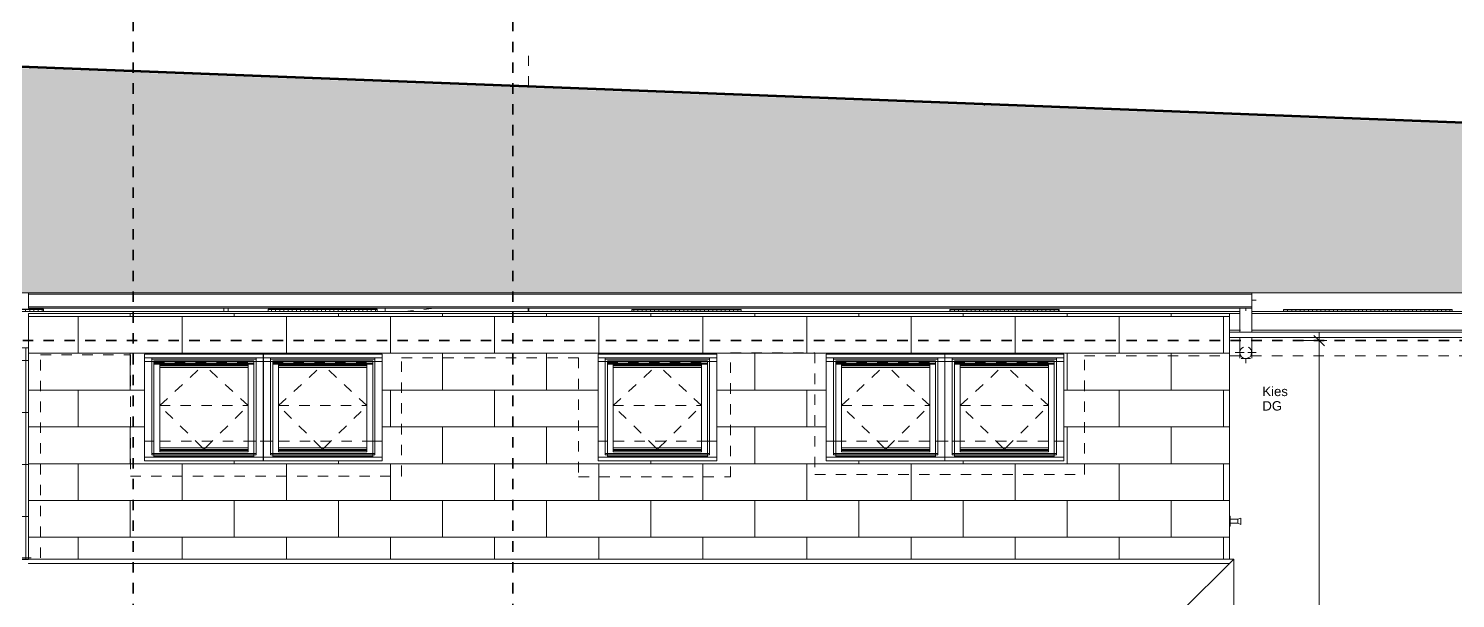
# Model space of a CAD drawing. Header units: metres. Extents: x 3.3 to 48.5, y 58.8 to 100.4.
# Drawn here: x 27.91 to 41.61, y 85.08 to 90.56 of the extents above; entities that cross this region are included whole.
import ezdxf

# ---------------------------------------------------------------- set-up
doc = ezdxf.new("R2010")
doc.units = ezdxf.units.M
for name, pattern in [('Strich Punkt Mittel', [0.015875, 0.00635, -0.004763, 0, -0.004763]), ('Verdeckt', [0.003, 0.002, -0.001]), ('Verdeckt Oben', [0.00225, 0.0015, -0.00075]), ('Verdeckt Unten', [0.005, 0.003, -0.002])]:
    doc.linetypes.add(name, pattern=pattern)
for name, color, linetype, lineweight in [('A-DETL-GENF_', 92, 'Continuous', 13), ('A-FLOR-HRAL', 11, 'Continuous', 5), ('A-ROOF-OTLN', 132, 'Continuous', 5), ('A-ROOF-PATT', 132, 'Continuous', 13), ('A_2D', 7, 'Continuous', 5), ('A_Bemassung-50_', 4, 'Continuous', 9), ('A_Bemassung_', 4, 'Continuous', 9), ('A_Dach', 7, 'Continuous', 13), ('A_Decken', 8, 'Continuous', 13), ('A_Fenster', 7, 'Continuous', 13), ('A_Gelaender', 7, 'Continuous', 13), ('A_Grundstuecksgrenze', 5, 'Continuous', 70), ('A_Raeume', 7, 'Continuous', 13), ('A_Raster_', 1, 'Continuous', 9), ('A_Waende', 7, 'Continuous', 13), ('HT_E-Gesamt', 2, 'Continuous', 13), ('M-EQPM', 50, 'Continuous', 5), ('P-PIPE', 3, 'Continuous', 5), ('P-PIPE-CNTR', 3, 'Continuous', 5), ('Text', 250, 'Continuous', 9)]:
    doc.layers.add(name, color=color, linetype=linetype, lineweight=lineweight)
doc.styles.add('Arial_1', font='arial.ttf', dxfattribs={"height": 0.09})
doc.styles.add('Arial_3', font='arial.ttf', dxfattribs={"height": 0.1})
doc.dimstyles.new('WGA-Bemaßung', dxfattribs={"dimscale": 0.3048, "dimtxt": 0.102026, "dimasz": 0.328084, "dimexe": 0.246063, "dimexo": 0.0625, "dimgap": 0.04101, "dimtad": 1, "dimdec": 1, "dimlfac": 100, "dimrnd": 0.5, "dimdsep": 46, "dimtxsty": 'Arial_3', "dimblk1": 'OBLIQUE', "dimblk2": 'OBLIQUE', "dimsah": 1, "dimcen": 0.09, "dimdle": 0.246063, "dimazin": 2, "dimtfac": 1, "dimtdec": 4, "dimtix": 1, "dimtmove": 0, "dimatfit": 3, "dimfxl": 0.656168, "dimfxlon": 1, "dimtvp": 1, "dimtolj": 1, "dimtzin": 0, "dimarcsym": 2})
pattern_1 = [(270, (0, 0.6096), (0.04, 0), [])]

# ---------------------------------------------------------------- blocks, each defined once
blk = doc.blocks.new('Typ des oberen Holms - Oberer Geländerholm_Innen_-3410094-263_PP_DDS_BT1')
at = {"layer": 'A_Gelaender', "lineweight": 5}
for p, q in [((39.443, 87.638), (42.483, 87.638)), ((42.433, 87.588), (39.443, 87.588))]:
    blk.add_line(p, q, dxfattribs=at)
blk = doc.blocks.new('Typ des oberen Holms - Oberer Geländerholm_Innen_-V4-263_PP_DDS_BT1')
at = {"layer": 'A_Gelaender', "lineweight": 5}
for p, q in [((39.443, 87.638), (42.483, 87.638)), ((39.443, 87.588), (42.433, 87.588))]:
    blk.add_line(p, q, dxfattribs=at)
blk = doc.blocks.new('Fens_Dach_1tlg1 - KF_1140X1400-V7-263_PP_DDS_BT1')
at = {"layer": 'A_Fenster'}
for p, q in [((31.303, 87.429), (30.163, 87.429)), ((30.163, 87.429), (30.163, 86.439)), ((30.163, 87.393), (30.163, 87.429)), ((30.163, 86.403), (30.163, 87.393)), ((30.163, 87.393), (30.233, 87.393)), ((30.233, 87.393), (31.233, 87.393)), ((30.233, 86.474), (30.233, 87.393)), ((30.233, 87.393), (30.233, 87.379)), ((31.233, 87.393), (30.233, 87.393)), ((30.233, 87.379), (30.233, 86.46)), ((30.233, 87.379), (31.233, 87.379)), ((30.253, 86.474), (30.253, 87.365)), ((30.253, 87.365), (31.193, 87.365)), ((30.253, 87.33), (30.253, 87.365)), ((30.253, 86.474), (30.253, 87.365)), ((30.253, 87.365), (30.253, 87.34)), ((31.193, 87.365), (30.253, 87.365)), ((30.253, 87.34), (30.253, 86.474)), ((30.308, 87.34), (30.253, 87.34)), ((31.213, 87.33), (30.253, 87.33)), ((30.253, 87.33), (30.253, 86.474)), ((30.308, 87.326), (30.308, 87.34)), ((31.158, 87.34), (30.308, 87.34)), ((30.308, 87.34), (30.308, 86.527)), ((31.158, 87.34), (30.308, 87.34)), ((30.308, 86.513), (30.308, 87.326)), ((30.308, 87.326), (30.308, 87.316)), ((30.308, 87.326), (31.158, 87.326)), ((30.308, 87.301), (30.308, 87.326)), ((30.308, 87.316), (30.308, 86.503)), ((30.308, 87.316), (31.158, 87.316)), ((31.213, 87.34), (31.158, 87.34)), ((31.158, 87.34), (31.158, 87.326)), ((31.158, 86.527), (31.158, 87.34)), ((31.158, 87.316), (31.158, 87.326)), ((31.158, 87.326), (31.158, 86.513)), ((31.158, 87.326), (31.158, 87.301)), ((31.158, 86.503), (31.158, 87.316)), ((31.193, 87.365), (31.213, 87.365)), ((31.213, 87.365), (31.193, 87.365)), ((31.213, 87.365), (31.213, 86.474)), ((31.213, 87.365), (31.213, 87.33)), ((31.213, 87.365), (31.213, 86.474)), ((31.213, 87.34), (31.213, 87.365)), ((31.213, 86.474), (31.213, 87.34)), ((31.213, 86.474), (31.213, 87.33)), ((31.233, 87.393), (31.303, 87.393)), ((31.233, 87.393), (31.233, 86.474)), ((31.233, 87.379), (31.233, 87.393)), ((31.233, 86.46), (31.233, 87.379)), ((31.303, 86.439), (31.303, 87.429)), ((31.303, 87.429), (31.303, 87.393)), ((31.303, 87.393), (31.303, 86.403)), ((30.308, 86.503), (30.308, 87.301)), ((31.158, 87.301), (30.308, 87.301)), ((31.158, 87.301), (31.158, 86.503)), ((30.308, 86.488), (30.308, 86.527)), ((30.308, 86.527), (31.158, 86.527)), ((30.308, 86.503), (30.308, 86.513)), ((31.158, 86.513), (30.308, 86.513)), ((30.308, 86.503), (31.158, 86.503)), ((30.308, 86.488), (30.308, 86.503)), ((31.158, 86.488), (30.308, 86.488)), ((31.158, 86.488), (31.158, 86.527)), ((31.158, 86.513), (31.158, 86.503)), ((31.158, 86.503), (31.158, 86.488)), ((30.163, 86.439), (31.303, 86.439)), ((30.163, 86.403), (30.163, 86.439)), ((31.303, 86.403), (30.163, 86.403)), ((31.233, 86.474), (30.233, 86.474)), ((30.233, 86.474), (30.233, 86.46)), ((30.233, 86.46), (31.233, 86.46)), ((31.213, 86.474), (30.253, 86.474)), ((30.253, 86.474), (30.253, 86.46)), ((30.253, 86.46), (30.253, 86.474)), ((31.213, 86.474), (30.253, 86.474)), ((30.253, 86.474), (30.253, 86.46)), ((30.253, 86.474), (30.253, 86.46)), ((30.253, 86.46), (30.253, 86.449)), ((30.253, 86.439), (30.253, 86.46)), ((30.253, 86.46), (30.253, 86.449)), ((30.253, 86.46), (30.253, 86.449)), ((30.253, 86.449), (30.253, 86.439)), ((30.253, 86.449), (31.213, 86.449)), ((30.253, 86.439), (31.213, 86.439)), ((31.213, 86.46), (31.213, 86.474)), ((31.213, 86.46), (31.213, 86.474)), ((31.213, 86.474), (31.213, 86.46)), ((31.213, 86.46), (31.213, 86.474)), ((31.213, 86.449), (31.213, 86.46)), ((31.213, 86.439), (31.213, 86.46)), ((31.213, 86.46), (31.213, 86.449)), ((31.213, 86.449), (31.213, 86.46)), ((31.213, 86.439), (31.213, 86.449)), ((31.233, 86.474), (31.233, 86.46)), ((31.303, 86.403), (31.303, 86.439))]:
    blk.add_line(p, q, dxfattribs=at)
at = {"layer": 'A_Fenster', "linetype": 'Verdeckt', "lineweight": 5}
for p, q in [((30.253, 86.474), (30.253, 87.352)), ((30.253, 87.352), (31.213, 87.352)), ((30.308, 86.933), (30.733, 87.326)), ((31.158, 86.933), (30.733, 87.326)), ((31.213, 87.352), (31.213, 86.474)), ((30.308, 86.933), (31.158, 86.933)), ((30.718, 86.527), (30.308, 86.933)), ((30.747, 86.527), (31.158, 86.933)), ((30.733, 86.513), (30.718, 86.527)), ((30.733, 86.513), (30.747, 86.527)), ((30.253, 86.461), (30.253, 86.474)), ((31.213, 86.461), (30.253, 86.461)), ((31.213, 86.474), (31.213, 86.461))]:
    blk.add_line(p, q, dxfattribs=at)
blk = doc.blocks.new('Fens_Dach_1tlg1 - KF_1140X1400-V8-263_PP_DDS_BT1')
at = {"layer": 'A_Fenster'}
for p, q in [((37.85, 87.429), (36.71, 87.429)), ((36.71, 87.429), (36.71, 86.439)), ((36.71, 87.393), (36.71, 87.429)), ((36.71, 86.403), (36.71, 87.393)), ((36.71, 87.393), (36.78, 87.393)), ((36.78, 87.393), (37.78, 87.393)), ((36.78, 86.474), (36.78, 87.393)), ((36.78, 87.393), (36.78, 87.379)), ((37.78, 87.393), (36.78, 87.393)), ((36.78, 87.379), (36.78, 86.46)), ((36.78, 87.379), (37.78, 87.379)), ((36.8, 86.474), (36.8, 87.365)), ((36.8, 87.365), (37.76, 87.365)), ((36.8, 87.33), (36.8, 87.365)), ((36.8, 86.474), (36.8, 87.365)), ((36.8, 87.365), (36.8, 87.34)), ((37.76, 87.365), (36.8, 87.365)), ((36.8, 87.34), (36.8, 86.474)), ((36.855, 87.34), (36.8, 87.34)), ((37.76, 87.33), (36.8, 87.33)), ((36.8, 87.33), (36.8, 86.474)), ((36.855, 87.326), (36.855, 87.34)), ((37.705, 87.34), (36.855, 87.34)), ((36.855, 87.34), (36.855, 86.527)), ((37.705, 87.34), (36.855, 87.34)), ((36.855, 86.513), (36.855, 87.326)), ((36.855, 87.326), (36.855, 87.316)), ((36.855, 87.326), (37.705, 87.326)), ((36.855, 87.301), (36.855, 87.326)), ((36.855, 87.316), (36.855, 86.503)), ((36.855, 87.316), (37.705, 87.316)), ((37.76, 87.34), (37.705, 87.34)), ((37.705, 87.34), (37.705, 87.326)), ((37.705, 86.527), (37.705, 87.34)), ((37.705, 87.316), (37.705, 87.326)), ((37.705, 87.326), (37.705, 86.513)), ((37.705, 87.326), (37.705, 87.301)), ((37.705, 86.503), (37.705, 87.316)), ((37.76, 87.365), (37.76, 86.474)), ((37.76, 87.365), (37.76, 87.33)), ((37.76, 87.365), (37.76, 86.474)), ((37.76, 87.34), (37.76, 87.365)), ((37.76, 86.474), (37.76, 87.34)), ((37.76, 86.474), (37.76, 87.33)), ((37.78, 87.393), (37.85, 87.393)), ((37.78, 87.393), (37.78, 86.474)), ((37.78, 87.379), (37.78, 87.393)), ((37.78, 86.46), (37.78, 87.379)), ((37.85, 86.439), (37.85, 87.429)), ((37.85, 87.429), (37.85, 87.393)), ((37.85, 87.393), (37.85, 86.403)), ((36.855, 86.503), (36.855, 87.301)), ((37.705, 87.301), (36.855, 87.301)), ((37.705, 87.301), (37.705, 86.503)), ((36.855, 86.488), (36.855, 86.527)), ((36.855, 86.527), (37.705, 86.527)), ((36.855, 86.503), (36.855, 86.513)), ((37.705, 86.513), (36.855, 86.513)), ((36.855, 86.503), (37.705, 86.503)), ((36.855, 86.488), (36.855, 86.503)), ((37.705, 86.488), (36.855, 86.488)), ((37.705, 86.488), (37.705, 86.527)), ((37.705, 86.513), (37.705, 86.503)), ((37.705, 86.503), (37.705, 86.488)), ((36.71, 86.439), (37.85, 86.439)), ((36.71, 86.403), (36.71, 86.439)), ((37.85, 86.403), (36.71, 86.403)), ((37.78, 86.474), (36.78, 86.474)), ((36.78, 86.474), (36.78, 86.46)), ((36.78, 86.46), (37.78, 86.46)), ((37.76, 86.474), (36.8, 86.474)), ((36.8, 86.474), (36.8, 86.46)), ((36.8, 86.46), (36.8, 86.474)), ((37.76, 86.474), (36.8, 86.474)), ((36.8, 86.474), (36.8, 86.46)), ((36.8, 86.474), (36.8, 86.46)), ((36.8, 86.46), (36.8, 86.449)), ((36.8, 86.439), (36.8, 86.46)), ((36.8, 86.46), (36.8, 86.449)), ((36.8, 86.46), (36.8, 86.449)), ((36.8, 86.449), (36.8, 86.439)), ((36.8, 86.449), (37.76, 86.449)), ((36.8, 86.439), (37.76, 86.439)), ((37.76, 86.46), (37.76, 86.474)), ((37.76, 86.46), (37.76, 86.474)), ((37.76, 86.474), (37.76, 86.46)), ((37.76, 86.46), (37.76, 86.474)), ((37.76, 86.449), (37.76, 86.46)), ((37.76, 86.439), (37.76, 86.46)), ((37.76, 86.46), (37.76, 86.449)), ((37.76, 86.449), (37.76, 86.46)), ((37.76, 86.439), (37.76, 86.449)), ((37.78, 86.474), (37.78, 86.46)), ((37.85, 86.403), (37.85, 86.439))]:
    blk.add_line(p, q, dxfattribs=at)
at = {"layer": 'A_Fenster', "linetype": 'Verdeckt', "lineweight": 5}
for p, q in [((36.8, 86.474), (36.8, 87.352)), ((36.8, 87.352), (37.76, 87.352)), ((36.855, 86.933), (37.28, 87.326)), ((37.705, 86.933), (37.28, 87.326)), ((37.76, 87.352), (37.76, 86.474)), ((36.855, 86.933), (37.705, 86.933)), ((37.266, 86.527), (36.855, 86.933)), ((37.295, 86.527), (37.705, 86.933)), ((37.28, 86.513), (37.266, 86.527)), ((37.28, 86.513), (37.295, 86.527)), ((36.8, 86.461), (36.8, 86.474)), ((37.76, 86.461), (36.8, 86.461)), ((37.76, 86.474), (37.76, 86.461))]:
    blk.add_line(p, q, dxfattribs=at)
blk = doc.blocks.new('Fens_Dach_1tlg1 - KF_1140X1400-V12-263_PP_DDS_BT1')
at = {"layer": 'A_Fenster'}
for p, q in [((13.305, 87.429), (12.165, 87.429)), ((12.165, 87.429), (12.165, 86.439)), ((12.165, 87.393), (12.165, 87.429)), ((12.165, 86.403), (12.165, 87.393)), ((12.165, 87.393), (12.235, 87.393)), ((12.235, 87.393), (13.235, 87.393)), ((12.235, 86.474), (12.235, 87.393)), ((12.235, 87.393), (12.235, 87.379)), ((13.235, 87.393), (12.235, 87.393)), ((12.235, 87.379), (12.235, 86.46)), ((12.235, 87.379), (13.235, 87.379)), ((12.255, 86.474), (12.255, 87.365)), ((12.255, 87.365), (13.215, 87.365)), ((12.255, 87.33), (12.255, 87.365)), ((12.255, 86.474), (12.255, 87.365)), ((12.255, 87.365), (12.255, 87.34)), ((13.215, 87.365), (12.255, 87.365)), ((12.255, 87.34), (12.255, 86.474)), ((12.31, 87.34), (12.255, 87.34)), ((13.215, 87.33), (12.255, 87.33)), ((12.255, 87.33), (12.255, 86.474)), ((12.31, 87.326), (12.31, 87.34)), ((13.16, 87.34), (12.31, 87.34)), ((12.31, 87.34), (12.31, 86.527)), ((13.16, 87.34), (12.31, 87.34)), ((12.31, 86.513), (12.31, 87.326)), ((12.31, 87.326), (12.31, 87.316)), ((12.31, 87.326), (13.16, 87.326)), ((12.31, 87.301), (12.31, 87.326)), ((12.31, 87.316), (12.31, 86.503)), ((12.31, 87.316), (13.16, 87.316)), ((13.215, 87.34), (13.16, 87.34)), ((13.16, 87.34), (13.16, 87.326)), ((13.16, 86.527), (13.16, 87.34)), ((13.16, 87.316), (13.16, 87.326)), ((13.16, 87.326), (13.16, 86.513)), ((13.16, 87.326), (13.16, 87.301)), ((13.16, 86.503), (13.16, 87.316)), ((13.215, 87.365), (13.215, 86.474)), ((13.215, 87.365), (13.215, 87.33)), ((13.215, 87.365), (13.215, 86.474)), ((13.215, 87.34), (13.215, 87.365)), ((13.215, 86.474), (13.215, 87.34)), ((13.215, 86.474), (13.215, 87.33)), ((13.235, 87.393), (13.305, 87.393)), ((13.235, 87.393), (13.235, 86.474)), ((13.235, 87.379), (13.235, 87.393)), ((13.235, 86.46), (13.235, 87.379)), ((13.305, 86.439), (13.305, 87.429)), ((13.305, 87.429), (13.305, 87.393)), ((13.305, 87.393), (13.305, 86.403)), ((12.31, 86.503), (12.31, 87.301)), ((13.16, 87.301), (12.31, 87.301)), ((13.16, 87.301), (13.16, 86.503)), ((12.31, 86.488), (12.31, 86.527)), ((12.31, 86.527), (13.16, 86.527)), ((12.31, 86.503), (12.31, 86.513)), ((13.16, 86.513), (12.31, 86.513)), ((12.31, 86.503), (13.16, 86.503)), ((12.31, 86.488), (12.31, 86.503)), ((13.16, 86.488), (12.31, 86.488)), ((13.16, 86.488), (13.16, 86.527)), ((13.16, 86.513), (13.16, 86.503)), ((13.16, 86.503), (13.16, 86.488)), ((12.165, 86.439), (13.305, 86.439)), ((12.165, 86.403), (12.165, 86.439)), ((13.305, 86.403), (12.165, 86.403)), ((13.235, 86.474), (12.235, 86.474)), ((12.235, 86.474), (12.235, 86.46)), ((12.235, 86.46), (13.235, 86.46)), ((13.215, 86.474), (12.255, 86.474)), ((12.255, 86.474), (12.255, 86.46)), ((12.255, 86.46), (12.255, 86.474)), ((13.215, 86.474), (12.255, 86.474)), ((12.255, 86.474), (12.255, 86.46)), ((12.255, 86.474), (12.255, 86.46)), ((12.255, 86.46), (12.255, 86.449)), ((12.255, 86.439), (12.255, 86.46)), ((12.255, 86.46), (12.255, 86.449)), ((12.255, 86.46), (12.255, 86.449)), ((12.255, 86.449), (12.255, 86.439)), ((12.255, 86.449), (13.215, 86.449)), ((12.255, 86.439), (13.215, 86.439)), ((13.215, 86.46), (13.215, 86.474)), ((13.215, 86.46), (13.215, 86.474)), ((13.215, 86.474), (13.215, 86.46)), ((13.215, 86.46), (13.215, 86.474)), ((13.215, 86.449), (13.215, 86.46)), ((13.215, 86.439), (13.215, 86.46)), ((13.215, 86.46), (13.215, 86.449)), ((13.215, 86.449), (13.215, 86.46)), ((13.215, 86.439), (13.215, 86.449)), ((13.235, 86.474), (13.235, 86.46)), ((13.305, 86.403), (13.305, 86.439))]:
    blk.add_line(p, q, dxfattribs=at)
at = {"layer": 'A_Fenster', "linetype": 'Verdeckt', "lineweight": 5}
for p, q in [((12.255, 86.474), (12.255, 87.352)), ((12.255, 87.352), (13.215, 87.352)), ((12.31, 86.933), (12.735, 87.326)), ((13.16, 86.933), (12.735, 87.326)), ((13.215, 87.352), (13.215, 86.474)), ((12.31, 86.933), (13.16, 86.933)), ((12.721, 86.527), (12.31, 86.933)), ((12.75, 86.527), (13.16, 86.933)), ((12.735, 86.513), (12.721, 86.527)), ((12.735, 86.513), (12.75, 86.527)), ((12.255, 86.461), (12.255, 86.474)), ((13.215, 86.461), (12.255, 86.461)), ((13.215, 86.474), (13.215, 86.461))]:
    blk.add_line(p, q, dxfattribs=at)
blk = doc.blocks.new('Fens_Dach_1tlg1 - KF_1140X1400-V13-263_PP_DDS_BT1')
at = {"layer": 'A_Fenster'}
for p, q in [((36.71, 87.429), (35.57, 87.429)), ((35.57, 87.429), (35.57, 86.439)), ((35.57, 87.393), (35.57, 87.429)), ((35.57, 86.403), (35.57, 87.393)), ((35.57, 87.393), (35.64, 87.393)), ((35.64, 87.393), (36.64, 87.393)), ((35.64, 86.474), (35.64, 87.393)), ((35.64, 87.393), (35.64, 87.379)), ((36.64, 87.393), (35.64, 87.393)), ((35.64, 87.379), (35.64, 86.46)), ((35.64, 87.379), (36.64, 87.379)), ((35.66, 86.474), (35.66, 87.365)), ((35.66, 87.365), (36.62, 87.365)), ((35.66, 87.33), (35.66, 87.365)), ((35.66, 86.474), (35.66, 87.365)), ((35.66, 87.365), (35.66, 87.34)), ((36.62, 87.365), (35.66, 87.365)), ((35.66, 87.34), (35.66, 86.474)), ((35.715, 87.34), (35.66, 87.34)), ((36.62, 87.33), (35.66, 87.33)), ((35.66, 87.33), (35.66, 86.474)), ((35.715, 87.326), (35.715, 87.34)), ((36.565, 87.34), (35.715, 87.34)), ((35.715, 87.34), (35.715, 86.527)), ((36.565, 87.34), (35.715, 87.34)), ((35.715, 86.513), (35.715, 87.326)), ((35.715, 87.326), (35.715, 87.316)), ((35.715, 87.326), (36.565, 87.326)), ((35.715, 87.301), (35.715, 87.326)), ((35.715, 87.316), (35.715, 86.503)), ((35.715, 87.316), (36.565, 87.316)), ((36.62, 87.34), (36.565, 87.34)), ((36.565, 87.34), (36.565, 87.326)), ((36.565, 86.527), (36.565, 87.34)), ((36.565, 87.316), (36.565, 87.326)), ((36.565, 87.326), (36.565, 86.513)), ((36.565, 87.326), (36.565, 87.301)), ((36.565, 86.503), (36.565, 87.316)), ((36.62, 87.365), (36.62, 86.474)), ((36.62, 87.365), (36.62, 87.33)), ((36.62, 87.365), (36.62, 86.474)), ((36.62, 87.34), (36.62, 87.365)), ((36.62, 86.474), (36.62, 87.34)), ((36.62, 86.474), (36.62, 87.33)), ((36.64, 87.393), (36.71, 87.393)), ((36.64, 87.393), (36.64, 86.474)), ((36.64, 87.379), (36.64, 87.393)), ((36.64, 86.46), (36.64, 87.379)), ((36.71, 86.439), (36.71, 87.429)), ((36.71, 87.429), (36.71, 87.393)), ((36.71, 87.393), (36.71, 86.403)), ((35.715, 86.503), (35.715, 87.301)), ((36.565, 87.301), (35.715, 87.301)), ((36.565, 87.301), (36.565, 86.503)), ((35.715, 86.488), (35.715, 86.527)), ((35.715, 86.527), (36.565, 86.527)), ((35.715, 86.503), (35.715, 86.513)), ((36.565, 86.513), (35.715, 86.513)), ((35.715, 86.503), (36.565, 86.503)), ((35.715, 86.488), (35.715, 86.503)), ((36.565, 86.488), (35.715, 86.488)), ((36.565, 86.488), (36.565, 86.527)), ((36.565, 86.513), (36.565, 86.503)), ((36.565, 86.503), (36.565, 86.488)), ((35.57, 86.439), (36.71, 86.439)), ((35.57, 86.403), (35.57, 86.439)), ((36.71, 86.403), (35.57, 86.403)), ((36.64, 86.474), (35.64, 86.474)), ((35.64, 86.474), (35.64, 86.46)), ((35.64, 86.46), (36.64, 86.46)), ((36.62, 86.474), (35.66, 86.474)), ((35.66, 86.474), (35.66, 86.46)), ((35.66, 86.46), (35.66, 86.474)), ((36.62, 86.474), (35.66, 86.474)), ((35.66, 86.474), (35.66, 86.46)), ((35.66, 86.474), (35.66, 86.46)), ((35.66, 86.46), (35.66, 86.449)), ((35.66, 86.439), (35.66, 86.46)), ((35.66, 86.46), (35.66, 86.449)), ((35.66, 86.46), (35.66, 86.449)), ((35.66, 86.449), (35.66, 86.439)), ((35.66, 86.449), (36.62, 86.449)), ((35.66, 86.439), (36.62, 86.439)), ((36.62, 86.46), (36.62, 86.474)), ((36.62, 86.46), (36.62, 86.474)), ((36.62, 86.474), (36.62, 86.46)), ((36.62, 86.46), (36.62, 86.474)), ((36.62, 86.449), (36.62, 86.46)), ((36.62, 86.439), (36.62, 86.46)), ((36.62, 86.46), (36.62, 86.449)), ((36.62, 86.449), (36.62, 86.46)), ((36.62, 86.439), (36.62, 86.449)), ((36.64, 86.474), (36.64, 86.46)), ((36.71, 86.403), (36.71, 86.439))]:
    blk.add_line(p, q, dxfattribs=at)
at = {"layer": 'A_Fenster', "linetype": 'Verdeckt', "lineweight": 5}
for p, q in [((35.66, 86.474), (35.66, 87.352)), ((35.66, 87.352), (36.62, 87.352)), ((35.715, 86.933), (36.14, 87.326)), ((36.565, 86.933), (36.14, 87.326)), ((36.62, 87.352), (36.62, 86.474)), ((35.715, 86.933), (36.565, 86.933)), ((36.126, 86.527), (35.715, 86.933)), ((36.155, 86.527), (36.565, 86.933)), ((36.14, 86.513), (36.126, 86.527)), ((36.14, 86.513), (36.155, 86.527)), ((35.66, 86.461), (35.66, 86.474)), ((36.62, 86.461), (35.66, 86.461)), ((36.62, 86.474), (36.62, 86.461))]:
    blk.add_line(p, q, dxfattribs=at)
blk = doc.blocks.new('Fens_1tlg_OL - DF_OL_DK_1120x2400-10146496-263_PP_DDS_BT1')
at = {"layer": 'A_Fenster', "linetype": 'Verdeckt Oben', "lineweight": 5}
blk.add_line((-0.525, 0.26), (0.525, 0.26), dxfattribs=at)
blk = doc.blocks.new('Fens_1tlg_OL - DF_OL_DK_1120x2400-10146559-263_PP_DDS_BT1')
at = {"layer": 'A_Fenster', "linetype": 'Verdeckt Oben', "lineweight": 5}
blk.add_line((-0.525, -0.26), (0.525, -0.26), dxfattribs=at)
blk = doc.blocks.new('Basiswand _ Attika_BLE_0340_0100 - ___-7444921-263_PP_DDS_BT1')
at = {"layer": 'A_Waende'}
for p, q in [((38.963, 84.938), (39.483, 85.458)), ((39.483, 85.458), (39.483, 73.698)), ((38.963, 84.938), (38.963, 78.425)), ((38.963, 77.975), (38.963, 74.218)), ((39.483, 73.698), (38.963, 74.218))]:
    blk.add_line(p, q, dxfattribs=at)
blk = doc.blocks.new('Basiswand _ Attika_BLE_0340_0100 - ___-7444952-263_PP_DDS_BT1')
at = {"layer": 'A_Waende'}
for p, q in [((10.843, 85.458), (39.483, 85.458)), ((39.483, 85.458), (38.963, 84.938))]:
    blk.add_line(p, q, dxfattribs=at)
blk = doc.blocks.new('HLS_Rigol - 20x8cm-V20-263_PP_DDS_BT1')
at = {"layer": 'M-EQPM'}
h = blk.add_hatch(dxfattribs=at)
h.set_pattern_fill('FP_22', color=256, style=0, pattern_type=2)
h.set_pattern_definition(pattern_1)
h.paths.add_polyline_path([(0, 0.077), (1.05, 0.077), (1.05, 0.095), (0, 0.095)])
for p, q in [((0, 0.097), (0, 0.1)), ((0, 0.1), (1.05, 0.1)), ((0, 0.1), (1.05, 0.1)), ((0, 0.095), (0, 0.097)), ((0, 0.097), (1.05, 0.097)), ((0, 0.077), (0, 0.095)), ((0, 0.095), (1.05, 0.095)), ((1.05, 0.1), (1.05, 0.097)), ((1.05, 0.097), (1.05, 0.095)), ((1.05, 0.095), (1.05, 0.077))]:
    blk.add_line(p, q, dxfattribs=at)
blk = doc.blocks.new('HLS_Rigol - 20x8cm-V28-263_PP_DDS_BT1')
at = {"layer": 'M-EQPM'}
h = blk.add_hatch(dxfattribs=at)
h.set_pattern_fill('FP_22', color=256, style=0, pattern_type=2)
h.set_pattern_definition(pattern_1)
h.paths.add_polyline_path([(0.672, 0.08), (1.05, 0.08), (1.05, 0.095), (0, 0.095), (0, 0.08), (0.318, 0.08)])
for p, q in [((0, 0.097), (0, 0.1)), ((0, 0.1), (1.05, 0.1)), ((0, 0.1), (1.05, 0.1)), ((0, 0.097), (1.05, 0.097)), ((0, 0.08), (0, 0.095)), ((0, 0.095), (1.05, 0.095)), ((1.05, 0.1), (1.05, 0.097)), ((1.05, 0.095), (1.05, 0.08))]:
    blk.add_line(p, q, dxfattribs=at)
blk = doc.blocks.new('HLS_Rigol - 20x8cm-V29-263_PP_DDS_BT1')
at = {"layer": 'M-EQPM'}
h = blk.add_hatch(dxfattribs=at)
h.set_pattern_fill('FP_22', color=256, style=0, pattern_type=2)
h.set_pattern_definition(pattern_1)
h.paths.add_polyline_path([(1.05, 0.08), (1.05, 0.095), (0, 0.095), (0, 0.08), (0.999, 0.08)])
for p, q in [((0, 0.097), (0, 0.1)), ((0, 0.1), (1.05, 0.1)), ((0, 0.1), (1.05, 0.1)), ((0, 0.097), (1.05, 0.097)), ((0, 0.08), (0, 0.095)), ((0, 0.095), (1.05, 0.095)), ((1.05, 0.1), (1.05, 0.097)), ((1.05, 0.095), (1.05, 0.08))]:
    blk.add_line(p, q, dxfattribs=at)
blk = doc.blocks.new('HLS_Rigol - 20x8cm-V30-263_PP_DDS_BT1')
at = {"layer": 'M-EQPM'}
h = blk.add_hatch(dxfattribs=at)
h.set_pattern_fill('FP_22', color=256, style=0, pattern_type=2)
h.set_pattern_definition(pattern_1)
h.paths.add_polyline_path([(0, 0.08), (1.62, 0.08), (1.62, 0.095), (0, 0.095)])
for p, q in [((0, 0.097), (0, 0.1)), ((0, 0.1), (1.62, 0.1)), ((0, 0.1), (1.62, 0.1)), ((0, 0.097), (1.62, 0.097)), ((0, 0.08), (0, 0.095)), ((0, 0.095), (1.62, 0.095)), ((1.62, 0.1), (1.62, 0.097)), ((1.62, 0.095), (1.62, 0.08))]:
    blk.add_line(p, q, dxfattribs=at)
blk = doc.blocks.new('Geländer - Geländer-8550079-263_PP_DDS_BT1')
at = {"layer": 'A_Gelaender', "lineweight": 5}
for p, q in [((32.706, 87.868), (32.706, 87.838)), ((32.714, 87.838), (32.714, 87.868))]:
    blk.add_line(p, q, dxfattribs=at)
blk = doc.blocks.new('Kemperventil - Standard-V32-263_PP_DDS_BT1')
at = {"layer": 'HT_E-Gesamt'}
for p, q in [((0.095, 0.19), (0.105, 0.16)), ((0.125, 0.19), (0.095, 0.19)), ((0.105, 0.16), (0.105, 0.085)), ((0.125, 0.16), (0.105, 0.16)), ((0.155, 0.19), (0.125, 0.19)), ((0.145, 0.16), (0.125, 0.16)), ((0.145, 0.16), (0.155, 0.19)), ((0.145, 0.085), (0.145, 0.16)), ((0.0775, 0.085), (0.0775, 0.08)), ((0.125, 0.085), (0.0775, 0.085)), ((0.1725, 0.085), (0.125, 0.085)), ((0.1725, 0.08), (0.1725, 0.085))]:
    blk.add_line(p, q, dxfattribs=at)
blk = doc.blocks.new('Kemperventil - Standard-10792146-263_PP_DDS_BT1')
at = {"layer": 'HT_E-Gesamt'}
for p, q in [((0.105, 0.13), (0.105, 0.1)), ((0.145, 0.1), (0.145, 0.13))]:
    blk.add_line(p, q, dxfattribs=at)
blk = doc.blocks.new('Family - ___-3180367-263_PP_DDS_BT1')
at = {"layer": 'A_Grundstuecksgrenze'}
blk.add_line((48.515, 89.384), (26.926, 90.223), dxfattribs=at)
blk = doc.blocks.new('DIMBLOCK20-263_PP_DDS_BT1')
at = {"layer": 'A_Bemassung-50_', "lineweight": 35, "transparency": 16777216}
for p, q in [((40.304, 87.558), (40.254, 87.608)), ((40.304, 87.558), (40.354, 87.508)), ((40.304, 80.245), (40.254, 80.295)), ((40.304, 80.245), (40.354, 80.195))]:
    blk.add_line(p, q, dxfattribs=at)
at = {"layer": 'A_Bemassung-50_', "transparency": 16777216}
for p, q in [((40.304, 80.245), (40.304, 87.633)), ((40.304, 87.558), (40.104, 87.558)), ((40.304, 87.558), (40.379, 87.558)), ((40.304, 80.245), (40.104, 80.245)), ((40.304, 80.245), (40.379, 80.245))]:
    blk.add_line(p, q, dxfattribs=at)
at = {"layer": 'A_Bemassung-50_', "color": 0, "transparency": 16777216, "insert": (40.161, 83.728), "char_height": 0.1, "width": 0.41627, "attachment_point": 1, "rotation": 90, "line_spacing_factor": 0.941778, "style": 'Arial_3'}
blk.add_mtext('731,5', dxfattribs=at)
blk = doc.blocks.new('_Oblique')
at = {"color": 0, "linetype": 'ByBlock', "lineweight": -2}
blk.add_line((-0.5, -0.5), (0.5, 0.5), dxfattribs=at)

msp = doc.modelspace()

# ---------------------------------------------------------------- hatches: boundary and pattern name
at = {"layer": 'A-DETL-GENF_'}
h = msp.add_hatch(color=7, dxfattribs=at)
h.paths.add_polyline_path([(34.721, 60.695), (48.5147, 60.9742), (48.5147, 89.3718), (26.922, 90.2112), (3.2658, 93.9965), (3.2658, 60.8843), (3.9728, 60.8797), (34.7182, 60.695)])
h.paths.add_polyline_path([(45.7835, 66.2829), (45.7835, 66.2829), (45.7971, 66.2829)])
h.paths.add_polyline_path([(7.7127, 68.818), (7.6627, 68.818), (7.6627, 82.3889), (5.6628, 82.387), (5.6627, 82.388), (5.6627, 87.528), (7.6427, 87.528), (7.6427, 88.018), (22.2377, 88.018), (22.2377, 88.998), (25.5977, 88.998), (25.5977, 88.018), (42.6827, 88.018), (42.6827, 87.528), (44.6627, 87.528), (44.6627, 82.388), (42.6627, 82.388), (42.6627, 70.798), (42.3177, 70.798), (42.3177, 68.818), (36.1777, 68.818), (36.1777, 70.8006), (28.7649, 70.8006), (28.7649, 70.578), (28.5449, 70.578), (28.5449, 70.8004), (21.6481, 70.7965), (21.6481, 68.818), (15.5127, 68.818), (15.5127, 70.8167), (11.8027, 70.8167), (11.8027, 68.818), (8.9219, 68.818)])
at = {"layer": 'A-DETL-GENF_', "lineweight": 5}
h = msp.add_hatch(dxfattribs=at)
h.set_pattern_fill('FP_23', color=252, style=0, pattern_type=2)
h.set_pattern_definition([(90, (-0.11733, 0.368), (-0.5, 0), []), (180, (-0.11733, 0.368), (-1e-16, -0.5), [])])
h.paths.add_polyline_path([(16.6991, 71.718), (21.6909, 71.718), (21.6909, 73.698), (16.4909, 73.698), (16.4909, 71.718)])
h.paths.add_polyline_path([(34.3744, 71.718), (34.9382, 71.718), (34.9382, 73.698), (29.7382, 73.698), (29.7382, 71.718), (33.6674, 71.718)])
h.paths.add_polyline_path([(10.3359, 78.667), (10.8427, 78.667), (10.8427, 83.868), (8.8827, 83.868), (8.8827, 78.667), (9.5279, 78.667)])
h.paths.add_polyline_path([(39.4827, 79.143), (41.4427, 79.143), (41.4427, 84.3537), (39.4827, 84.3537), (39.4827, 79.318)])
h.paths.add_polyline_path([(22.5319, 85.456), (27.9077, 85.456), (27.9077, 87.488), (22.4177, 87.488), (22.4177, 85.456)])
h.paths.add_polyline_path([(22.4377, 86.888), (22.4377, 87.088), (22.6377, 87.088), (22.4627, 87.063), (22.4422, 86.9194)])
at = {"layer": 'A-ROOF-PATT', "lineweight": 5}
h = msp.add_hatch(dxfattribs=at)
h.set_pattern_fill('FP_20', color=256, style=0, pattern_type=2)
h.set_pattern_definition([(180, (16.883, 43.595), (-1, -0.70711), [1, 0]), (180, (16.883, 43.241), (-1, -0.70711), [1, 0]), (270, (16.383, 43.948), (1, -0.70711), [0.35355, -0.35355]), (270, (15.883, 43.595), (1, -0.70711), [0.35355, -0.35355])])
h.paths.add_polyline_path([(39.4427, 85.418), (39.4427, 85.4208), (27.9077, 85.4208), (27.9077, 85.418), (39.3235, 85.418)])
h.paths.add_polyline_path([(31.5463, 85.458), (39.4427, 85.458), (39.4427, 87.818), (27.9077, 87.818), (27.9077, 85.458), (31.4836, 85.458)])
h.paths.add_polyline_path([(37.8502, 86.4034), (35.5702, 86.4034), (35.5702, 87.4287), (37.8502, 87.4287), (37.8502, 86.4388)])
h.paths.add_polyline_path([(31.3027, 86.4034), (29.0227, 86.4034), (29.0227, 87.4287), (31.3027, 87.4287), (31.3027, 86.4388)])
h.paths.add_polyline_path([(33.411, 86.4034), (33.3777, 86.4034), (33.3777, 87.4287), (34.5177, 87.4287), (34.5177, 86.4034), (33.6674, 86.4034)])

# ---------------------------------------------------------------- linework, layer by layer
at = {"layer": 'A-ROOF-OTLN'}
for p, q in [((27.9077, 87.868), (27.9077, 88.018)), ((27.9077, 88.003), (39.6577, 88.003)), ((39.6577, 88.018), (39.6577, 87.868)), ((27.9077, 87.883), (39.6577, 87.883)), ((27.9077, 87.868), (39.6577, 87.868))]:
    msp.add_line(p, q, dxfattribs=at)
at = {"layer": 'A_2D'}
msp.add_line((25.5977, 88.018), (42.6827, 88.018), dxfattribs=at)
at = {"layer": 'A_2D', "lineweight": 13}
for p, q in [((27.9077, 87.488), (22.4177, 87.488)), ((27.9077, 85.456), (27.9077, 87.488)), ((22.4177, 85.456), (27.9077, 85.456))]:
    msp.add_line(p, q, dxfattribs=at)
at = {"layer": 'A_2D', "linetype": 'Verdeckt', "lineweight": 13}
for p, q in [((34.6513, 86.2481), (34.6513, 87.4406)), ((34.6513, 87.4406), (35.4613, 87.4406)), ((35.4613, 87.4406), (35.4613, 86.2731)), ((28.0238, 85.4718), (28.0238, 87.4218)), ((28.0238, 87.4218), (28.8863, 87.4218)), ((28.8863, 87.4218), (28.8863, 86.2568)), ((31.4913, 86.2568), (31.4913, 87.3918)), ((31.4913, 87.3918), (33.1913, 87.3918)), ((33.1913, 87.3918), (33.1913, 86.2481)), ((38.0501, 86.2731), (38.0501, 87.4118)), ((38.0501, 87.4118), (42.2913, 87.4118)), ((28.8863, 86.2568), (31.4913, 86.2568)), ((33.1913, 86.2481), (34.6513, 86.2481)), ((35.4613, 86.2731), (38.0501, 86.2731)), ((22.2326, 85.4718), (28.0238, 85.4718))]:
    msp.add_line(p, q, dxfattribs=at)
at = {"layer": 'A_Dach'}
for p, q in [((39.4427, 87.818), (27.9077, 87.818)), ((27.9077, 87.818), (27.9077, 85.458)), ((39.4427, 85.458), (39.4427, 87.818)), ((29.0227, 86.4034), (29.0227, 87.3934)), ((29.0227, 87.3934), (31.3027, 87.3934)), ((29.0227, 87.358), (31.3027, 87.358)), ((31.3027, 87.3934), (31.3027, 86.4034)), ((33.3777, 87.3934), (34.5177, 87.3934)), ((33.3777, 86.4034), (33.3777, 87.3934)), ((33.3777, 87.358), (34.5177, 87.358)), ((34.5177, 87.3934), (34.5177, 86.4034)), ((35.5702, 86.4034), (35.5702, 87.3934)), ((35.5702, 87.3934), (37.8502, 87.3934)), ((35.5702, 87.358), (37.8502, 87.358)), ((37.8502, 87.3934), (37.8502, 86.4034)), ((31.3027, 86.4034), (29.0227, 86.4034)), ((34.5177, 86.4034), (33.3777, 86.4034)), ((37.8502, 86.4034), (35.5702, 86.4034)), ((27.9077, 85.4208), (27.9077, 85.418)), ((27.9077, 85.418), (39.4427, 85.418)), ((39.4427, 85.418), (39.4427, 85.4208))]:
    msp.add_line(p, q, dxfattribs=at)
at = {"layer": 'A_Decken'}
for p, q in [((42.2027, 89.6295), (26.926, 90.2231)), ((31.3327, 87.838), (31.3327, 87.868)), ((33.7027, 87.855), (33.7027, 87.853)), ((34.7527, 87.853), (34.7527, 87.855)), ((36.7552, 87.855), (36.7552, 87.853)), ((37.8052, 87.853), (37.8052, 87.855)), ((39.9602, 87.855), (39.9602, 87.853)), ((41.5802, 87.853), (41.5802, 87.855)), ((39.4427, 87.658), (39.5481, 87.658)), ((39.6529, 87.658), (42.5027, 87.658))]:
    msp.add_line(p, q, dxfattribs=at)
at = {"layer": 'A_Decken', "linetype": 'Verdeckt Unten'}
msp.add_line((31.803, 87.868), (31.5208, 87.838), dxfattribs=at)
at = {"layer": 'A_Raeume', "color": 8, "linetype": 'Verdeckt'}
for p, q in [((32.7102, 89.9982), (32.7102, 90.2934)), ((31.3327, 87.868), (31.3327, 87.838)), ((29.0927, 86.5927), (29.0227, 86.5927)), ((29.1127, 86.5927), (29.0927, 86.5927)), ((30.0727, 86.5927), (29.1127, 86.5927)), ((30.0927, 86.5927), (30.0727, 86.5927)), ((30.2327, 86.5927), (30.0927, 86.5927)), ((30.2527, 86.5927), (30.2327, 86.5927)), ((31.2127, 86.5927), (30.2527, 86.5927)), ((31.2327, 86.5927), (31.2127, 86.5927)), ((31.3027, 86.5927), (31.2327, 86.5927)), ((33.4477, 86.5927), (33.3777, 86.5927)), ((33.4677, 86.5927), (33.4477, 86.5927)), ((34.4277, 86.5927), (33.4677, 86.5927)), ((34.4477, 86.5927), (34.4277, 86.5927)), ((34.5177, 86.5927), (34.4477, 86.5927)), ((35.5702, 86.5927), (35.6402, 86.5927)), ((35.6402, 86.5927), (35.6602, 86.5927)), ((35.6602, 86.5927), (36.6202, 86.5927)), ((36.6202, 86.5927), (36.6402, 86.5927)), ((36.6402, 86.5927), (36.7802, 86.5927)), ((36.7802, 86.5927), (36.8002, 86.5927)), ((36.8002, 86.5927), (37.7602, 86.5927)), ((37.7602, 86.5927), (37.7802, 86.5927)), ((37.7802, 86.5927), (37.8502, 86.5927))]:
    msp.add_line(p, q, dxfattribs=at)
at = {"layer": 'A_Raster_', "linetype": 'Strich Punkt Mittel', "lineweight": 35}
for p, q in [((28.9127, 94.2296), (28.9127, 59.9489)), ((32.5577, 94.2296), (32.5577, 59.9489)), ((48.1518, 87.558), (4.7026, 87.558))]:
    msp.add_line(p, q, dxfattribs=at)
at = {"layer": 'A_Waende'}
for p, q in [((26.926, 90.2231), (37.0893, 89.828)), ((37.0893, 89.828), (37.0888, 89.8157)), ((37.0893, 89.828), (37.0888, 89.8157)), ((37.0893, 89.828), (44.2667, 89.5491)), ((10.7777, 87.838), (39.5434, 87.838)), ((39.4427, 87.818), (39.5434, 87.818)), ((39.6577, 87.838), (42.6827, 87.838)), ((42.5027, 87.818), (39.6577, 87.818))]:
    msp.add_line(p, q, dxfattribs=at)
at = {"layer": 'P-PIPE'}
for p, q in [((39.5434, 87.868), (39.5434, 87.638)), ((39.6577, 87.638), (39.6577, 87.868)), ((39.5434, 87.588), (39.5434, 87.4587)), ((39.6577, 87.3883), (39.6577, 87.588)), ((39.5434, 87.4264), (39.5434, 87.3883))]:
    msp.add_line(p, q, dxfattribs=at)
for start, end in [(111.88672, 180), (180, 270), (273.67687, 0), (0, 62.93079), (270, 271.5022)]:
    msp.add_arc((39.598, 87.4425), 0.0571, start, end, dxfattribs=at)
for major_axis, start_param, end_param in [((0.0572, 0), 3.8098316, 4.6599061), ((0.0571, 0), 4.675592, 4.712389), ((0.0571, 0), 4.712389, 5.6149464)]:
    msp.add_ellipse((39.6005, 87.3883), major_axis=major_axis, ratio=0.0499376, start_param=start_param, end_param=end_param, dxfattribs=at)
at = {"layer": 'P-PIPE-CNTR'}
for p, q in [((39.598, 87.8455), (39.598, 87.868)), ((39.6577, 87.9455), (39.698, 87.9455)), ((39.498, 87.4425), (39.5832, 87.4425)), ((39.6178, 87.4425), (39.698, 87.4425)), ((39.598, 87.3425), (39.598, 87.3895))]:
    msp.add_line(p, q, dxfattribs=at)

# ---------------------------------------------------------------- block references
at = {"layer": 'A-FLOR-HRAL'}
msp.add_blockref('Geländer - Geländer-8550079-263_PP_DDS_BT1', (0, 0), dxfattribs=at)
at = {"layer": 'A_Fenster', "linetype": 'Verdeckt Oben', "lineweight": 5}
msp.add_blockref('Fens_1tlg_OL - DF_OL_DK_1120x2400-10146496-263_PP_DDS_BT1', (30.7327, 87.558), dxfattribs=at)
at = {"layer": 'A_Fenster', "linetype": 'Verdeckt Oben', "lineweight": 5, "rotation": 180}
for p in [(34.2277, 87.558), (37.2802, 87.558)]:
    msp.add_blockref('Fens_1tlg_OL - DF_OL_DK_1120x2400-10146559-263_PP_DDS_BT1', p, dxfattribs=at)
at = {"layer": 'A_Fenster'}
for name, p in [('Fens_Dach_1tlg1 - KF_1140X1400-V8-263_PP_DDS_BT1', (-7.6875, 0)), ('Fens_Dach_1tlg1 - KF_1140X1400-V7-263_PP_DDS_BT1', (0, 0)), ('Fens_Dach_1tlg1 - KF_1140X1400-V12-263_PP_DDS_BT1', (21.2125, 0)), ('Fens_Dach_1tlg1 - KF_1140X1400-V13-263_PP_DDS_BT1', (0, 0)), ('Fens_Dach_1tlg1 - KF_1140X1400-V8-263_PP_DDS_BT1', (0, 0))]:
    msp.add_blockref(name, p, dxfattribs=at)
at = {"layer": 'A_Gelaender', "lineweight": 5}
for name in ['Typ des oberen Holms - Oberer Geländerholm_Innen_-3410094-263_PP_DDS_BT1', 'Typ des oberen Holms - Oberer Geländerholm_Innen_-V4-263_PP_DDS_BT1']:
    msp.add_blockref(name, (0, 0), dxfattribs=at)
at = {"layer": 'A_Grundstuecksgrenze'}
msp.add_blockref('Family - ___-3180367-263_PP_DDS_BT1', (0, 0), dxfattribs=at)
at = {"layer": 'A_Waende'}
for name in ['Basiswand _ Attika_BLE_0340_0100 - ___-7444952-263_PP_DDS_BT1', 'Basiswand _ Attika_BLE_0340_0100 - ___-7444921-263_PP_DDS_BT1']:
    msp.add_blockref(name, (0, 0), dxfattribs=at)
at = {"layer": 'HT_E-Gesamt'}
msp.add_blockref('Kemperventil - Standard-10792146-263_PP_DDS_BT1', (29.6794, 87.738), dxfattribs=at)
at = {"layer": 'HT_E-Gesamt', "rotation": 269.9999999999999}
msp.add_blockref('Kemperventil - Standard-V32-263_PP_DDS_BT1', (39.3627, 85.9477), dxfattribs=at)
at = {"layer": 'M-EQPM'}
for name, p in [('HLS_Rigol - 20x8cm-V20-263_PP_DDS_BT1', (27.0027, 87.7605)), ('HLS_Rigol - 20x8cm-V20-263_PP_DDS_BT1', (30.2077, 87.7605)), ('HLS_Rigol - 20x8cm-V28-263_PP_DDS_BT1', (33.7027, 87.758)), ('HLS_Rigol - 20x8cm-V29-263_PP_DDS_BT1', (36.7552, 87.758)), ('HLS_Rigol - 20x8cm-V30-263_PP_DDS_BT1', (39.9602, 87.758))]:
    msp.add_blockref(name, p, dxfattribs=at)

# ---------------------------------------------------------------- texts
at = {"layer": 'Text', "color": 7, "char_height": 0.09, "attachment_point": 1, "style": 'Arial_1'}
for s, insert, width in [('Kies', (39.7586, 87.1149), 0.280591), ('DG', (39.7586, 86.976), 0.224472)]:
    msp.add_mtext(s, dxfattribs=dict(at, insert=insert, width=width))

# ---------------------------------------------------------------- dimensions: what is measured, and where the dimension line sits
at = {"layer": 'A_Bemassung_'}
dim = msp.add_linear_dim(base=(40.3036822239, 87.5579984321), p1=(40.1036822239, 80.2454984321), p2=(40.1036822239, 87.5579984321), angle=90, dimstyle='WGA-Bemaßung', override={"dimpost": '<>', "dimfxl": 7.3125}, dxfattribs=at)
dim.commit()
dim.dimension.update_dxf_attribs({"geometry": 'DIMBLOCK20-263_PP_DDS_BT1', "text_midpoint": (40.2400908184, 83.9017484321)})

doc.saveas('drawing.dxf')
